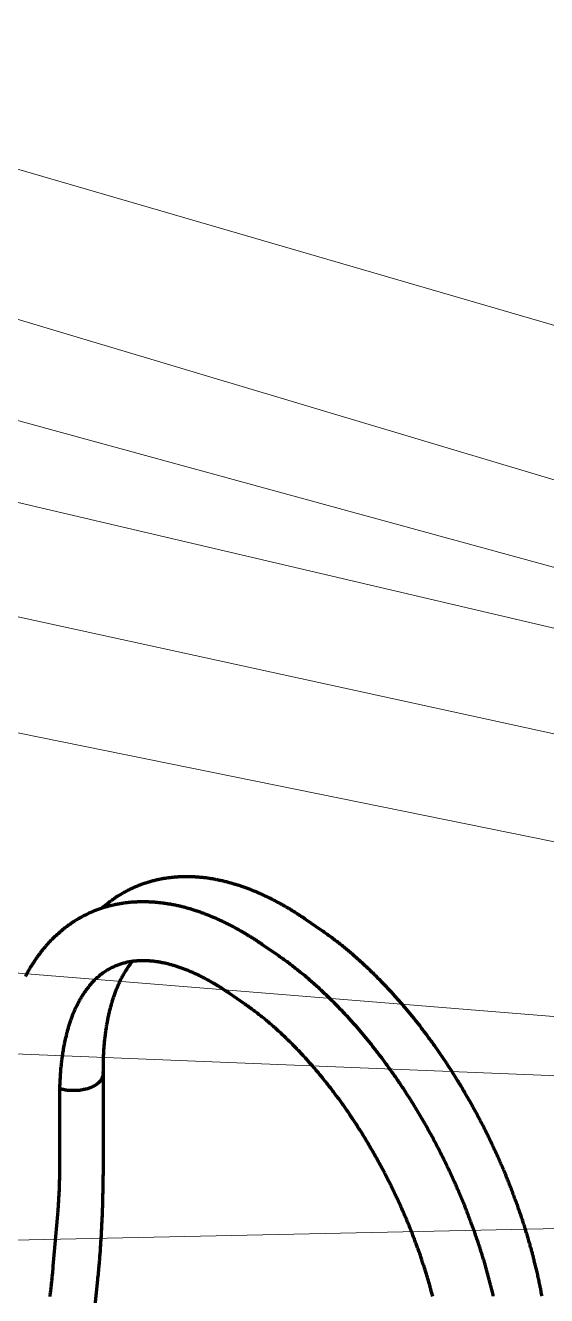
# Model space of a CAD drawing. Header units: millimetres. Extents: x 0 to 841, y 0 to 594.
# Drawn here: x 161.3 to 202.9, y 435 to 536.4 of the extents above; entities that cross this region are included whole.
import ezdxf

# ---------------------------------------------------------------- set-up
doc = ezdxf.new("R2010")
doc.units = ezdxf.units.MM
doc.layers.add('01-VISIBLE', color=7, linetype='CONTINUOUS', lineweight=70)
doc.layers.add('08-FINA', color=5, linetype='CONTINUOUS', lineweight=18)

msp = doc.modelspace()

# ---------------------------------------------------------------- linework, layer by layer
at = {"layer": '01-VISIBLE'}
for p, q in [((184.88, 464.21), (183.68, 465.04)), ((181.42, 462.21), (180.21, 463.04)), ((178.75, 458.34), (177.55, 459.17)), ((167.48, 453.08), (167.48, 452.75)), ((167.48, 452.75), (167.48, 445.24)), ((164.01, 451.08), (164.01, 445.5)), ((163.84, 441.53), (163.49, 437.39)), ((167.04, 436.3), (161.75, 384.44))]:
    msp.add_line(p, q, dxfattribs=at)
for points in [[(183.68, 465.04), (183.61, 465.08), (183.55, 465.13), (183.48, 465.18), (183.41, 465.22), (183.35, 465.26), (183.28, 465.31), (183.21, 465.35), (183.14, 465.4), (183.08, 465.44), (183.01, 465.48), (182.94, 465.53), (182.88, 465.57), (182.81, 465.61), (182.74, 465.66), (182.67, 465.7), (182.6, 465.74), (182.53, 465.78), (182.47, 465.83), (182.4, 465.87), (182.33, 465.91), (182.26, 465.95), (182.19, 465.99), (182.12, 466.03), (182.05, 466.07), (181.98, 466.11), (181.91, 466.15), (181.84, 466.19), (181.77, 466.23), (181.7, 466.27), (181.63, 466.31), (181.56, 466.35), (181.49, 466.39), (181.42, 466.42), (181.35, 466.46), (181.28, 466.5), (181.21, 466.54), (181.14, 466.57), (181.07, 466.61), (180.99, 466.65), (180.92, 466.68), (180.85, 466.72), (180.78, 466.76), (180.71, 466.79), (180.63, 466.83), (180.56, 466.86), (180.49, 466.9), (180.42, 466.93), (180.34, 466.96), (180.27, 467), (180.2, 467.03), (180.13, 467.07), (180.05, 467.1), (179.98, 467.13), (179.91, 467.16), (179.83, 467.19), (179.76, 467.23), (179.68, 467.26), (179.61, 467.29), (179.54, 467.32), (179.46, 467.35), (179.39, 467.38), (179.31, 467.41), (179.24, 467.44), (179.16, 467.47), (179.09, 467.5), (179.01, 467.52), (178.94, 467.55), (178.86, 467.58), (178.79, 467.61), (178.71, 467.63), (178.63, 467.66), (178.56, 467.69), (178.48, 467.71), (178.41, 467.74), (178.33, 467.76), (178.25, 467.79), (178.18, 467.81), (178.1, 467.84), (178.02, 467.86), (177.95, 467.88), (177.87, 467.9), (177.79, 467.93), (177.72, 467.95), (177.64, 467.97), (177.56, 467.99), (177.48, 468.01), (177.41, 468.03), (177.33, 468.05), (177.25, 468.07), (177.17, 468.09), (177.09, 468.11), (177.02, 468.13), (176.94, 468.15), (176.86, 468.16), (176.78, 468.18), (176.7, 468.2), (176.62, 468.21), (176.54, 468.23), (176.47, 468.24), (176.39, 468.26), (176.31, 468.27), (176.23, 468.29), (176.15, 468.3), (176.07, 468.31), (175.99, 468.32), (175.91, 468.34), (175.83, 468.35), (175.75, 468.36), (175.67, 468.37), (175.59, 468.38), (175.51, 468.39), (175.43, 468.4), (175.35, 468.4), (175.27, 468.41), (175.19, 468.42), (175.11, 468.43), (175.03, 468.43), (174.95, 468.44), (174.87, 468.44), (174.79, 468.45), (174.71, 468.45), (174.63, 468.46), (174.55, 468.46), (174.47, 468.46), (174.39, 468.46), (174.31, 468.46), (174.23, 468.47), (174.15, 468.47), (174.07, 468.47), (173.99, 468.47), (173.91, 468.46), (173.83, 468.46), (173.75, 468.46), (173.67, 468.46), (173.59, 468.45), (173.51, 468.45), (173.43, 468.44), (173.35, 468.44), (173.27, 468.43), (173.19, 468.43), (173.11, 468.42), (173.03, 468.41), (172.95, 468.4), (172.87, 468.39), (172.79, 468.38), (172.71, 468.37), (172.63, 468.36), (172.55, 468.35), (172.47, 468.34), (172.39, 468.33), (172.31, 468.32), (172.23, 468.3), (172.15, 468.29), (172.08, 468.27), (172, 468.26), (171.92, 468.24), (171.84, 468.22), (171.76, 468.21), (171.68, 468.19), (171.6, 468.17), (171.53, 468.15), (171.45, 468.13), (171.37, 468.11), (171.29, 468.09), (171.22, 468.07), (171.14, 468.04), (171.06, 468.02), (170.99, 468), (170.91, 467.97), (170.83, 467.95), (170.76, 467.92), (170.68, 467.9), (170.61, 467.87), (170.53, 467.84), (170.45, 467.81), (170.38, 467.79), (170.3, 467.76), (170.23, 467.73), (170.16, 467.7), (170.08, 467.67), (170.01, 467.63), (169.93, 467.6), (169.86, 467.57), (169.79, 467.54), (169.72, 467.5), (169.64, 467.47), (169.57, 467.43), (169.5, 467.4), (169.43, 467.36), (169.36, 467.32), (169.29, 467.28), (169.22, 467.25), (169.14, 467.21), (169.07, 467.17), (169.01, 467.13), (168.94, 467.09), (168.87, 467.05), (168.8, 467), (168.73, 466.96), (168.66, 466.92), (168.59, 466.88), (168.53, 466.83), (168.46, 466.79), (168.39, 466.74), (168.33, 466.7), (168.26, 466.65), (168.2, 466.6), (168.13, 466.56), (168.07, 466.51), (168, 466.46), (167.94, 466.41), (167.88, 466.36), (167.81, 466.31), (167.75, 466.26), (167.69, 466.21), (167.63, 466.16), (167.56, 466.11), (167.5, 466.06), (167.44, 466.01), (167.38, 465.95)], [(180.21, 463.04), (180.15, 463.08), (180.08, 463.13), (180.01, 463.17), (179.95, 463.22), (179.88, 463.26), (179.82, 463.31), (179.75, 463.35), (179.68, 463.4), (179.61, 463.44), (179.55, 463.48), (179.48, 463.53), (179.41, 463.57), (179.34, 463.61), (179.28, 463.66), (179.21, 463.7), (179.14, 463.74), (179.07, 463.78), (179, 463.82), (178.94, 463.87), (178.87, 463.91), (178.8, 463.95), (178.73, 463.99), (178.66, 464.03), (178.59, 464.07), (178.52, 464.11), (178.45, 464.15), (178.38, 464.19), (178.31, 464.23), (178.24, 464.27), (178.17, 464.31), (178.1, 464.35), (178.03, 464.38), (177.96, 464.42), (177.89, 464.46), (177.82, 464.5), (177.75, 464.53), (177.68, 464.57), (177.61, 464.61), (177.54, 464.64), (177.46, 464.68), (177.39, 464.72), (177.32, 464.75), (177.25, 464.79), (177.18, 464.82), (177.1, 464.86), (177.03, 464.89), (176.96, 464.93), (176.89, 464.96), (176.81, 464.99), (176.74, 465.03), (176.67, 465.06), (176.6, 465.09), (176.52, 465.13), (176.45, 465.16), (176.38, 465.19), (176.3, 465.22), (176.23, 465.25), (176.15, 465.28), (176.08, 465.31), (176.01, 465.34), (175.93, 465.37), (175.86, 465.4), (175.78, 465.43), (175.71, 465.46), (175.63, 465.49), (175.56, 465.52), (175.48, 465.55), (175.41, 465.57), (175.33, 465.6), (175.26, 465.63), (175.18, 465.66), (175.11, 465.68), (175.03, 465.71), (174.95, 465.73), (174.88, 465.76), (174.8, 465.78), (174.72, 465.81), (174.65, 465.83), (174.57, 465.85), (174.5, 465.88), (174.42, 465.9), (174.34, 465.92), (174.26, 465.94), (174.19, 465.97), (174.11, 465.99), (174.03, 466.01), (173.96, 466.03), (173.88, 466.05), (173.8, 466.07), (173.72, 466.09), (173.64, 466.11), (173.57, 466.12), (173.49, 466.14), (173.41, 466.16), (173.33, 466.18), (173.25, 466.19), (173.17, 466.21), (173.1, 466.22), (173.02, 466.24), (172.94, 466.25), (172.86, 466.27), (172.78, 466.28), (172.7, 466.29), (172.62, 466.31), (172.54, 466.32), (172.46, 466.33), (172.38, 466.34), (172.31, 466.35), (172.23, 466.36), (172.15, 466.37), (172.07, 466.38), (171.99, 466.39), (171.91, 466.4), (171.83, 466.41), (171.75, 466.42), (171.67, 466.42), (171.59, 466.43), (171.51, 466.44), (171.43, 466.44), (171.35, 466.45), (171.27, 466.45), (171.19, 466.45), (171.11, 466.46), (171.03, 466.46), (170.95, 466.46), (170.87, 466.46), (170.79, 466.47), (170.71, 466.47), (170.63, 466.47), (170.55, 466.47), (170.47, 466.46), (170.39, 466.46), (170.31, 466.46), (170.23, 466.46), (170.15, 466.45), (170.07, 466.45), (169.99, 466.45), (169.91, 466.44), (169.83, 466.43), (169.75, 466.43), (169.67, 466.42), (169.59, 466.41), (169.51, 466.41), (169.43, 466.4), (169.35, 466.39), (169.27, 466.38), (169.19, 466.37), (169.11, 466.36), (169.03, 466.34), (168.95, 466.33), (168.87, 466.32), (168.79, 466.31), (168.72, 466.29), (168.64, 466.28), (168.56, 466.26), (168.48, 466.25), (168.4, 466.23), (168.32, 466.21), (168.24, 466.19), (168.17, 466.18), (168.09, 466.16), (168.01, 466.14), (167.93, 466.12), (167.86, 466.1), (167.78, 466.07), (167.7, 466.05), (167.63, 466.03), (167.55, 466.01), (167.47, 465.98), (167.4, 465.96), (167.32, 465.93), (167.24, 465.91), (167.17, 465.88), (167.09, 465.85), (167.02, 465.82), (166.94, 465.8), (166.87, 465.77), (166.79, 465.74), (166.72, 465.71), (166.65, 465.68), (166.57, 465.65), (166.5, 465.61), (166.43, 465.58), (166.35, 465.55), (166.28, 465.51), (166.21, 465.48), (166.14, 465.44), (166.06, 465.41), (165.99, 465.37), (165.92, 465.34), (165.85, 465.3), (165.78, 465.26), (165.71, 465.22), (165.64, 465.18), (165.57, 465.14), (165.5, 465.1), (165.43, 465.06), (165.36, 465.02), (165.29, 464.98), (165.23, 464.94), (165.16, 464.89), (165.09, 464.85), (165.02, 464.81), (164.96, 464.76), (164.89, 464.72), (164.83, 464.67), (164.76, 464.62), (164.7, 464.58), (164.63, 464.53), (164.57, 464.48), (164.5, 464.43), (164.44, 464.39), (164.38, 464.34), (164.31, 464.29), (164.25, 464.24), (164.19, 464.19), (164.13, 464.13), (164.07, 464.08), (164.01, 464.03), (163.95, 463.98), (163.89, 463.92), (163.83, 463.87), (163.77, 463.82), (163.71, 463.76), (163.65, 463.71), (163.59, 463.65), (163.53, 463.6), (163.48, 463.54), (163.42, 463.48), (163.36, 463.42), (163.31, 463.37), (163.25, 463.31), (163.2, 463.25), (163.14, 463.19), (163.09, 463.13), (163.04, 463.07), (162.98, 463.01), (162.93, 462.95), (162.88, 462.89), (162.83, 462.83), (162.78, 462.77), (162.72, 462.71), (162.67, 462.65), (162.62, 462.58), (162.57, 462.52), (162.53, 462.46), (162.48, 462.39), (162.43, 462.33), (162.38, 462.27), (162.33, 462.2), (162.29, 462.14), (162.24, 462.07), (162.19, 462), (162.15, 461.94), (162.1, 461.87), (162.06, 461.81), (162.01, 461.74), (161.97, 461.67), (161.93, 461.61), (161.88, 461.54), (161.84, 461.47), (161.8, 461.4), (161.76, 461.33), (161.71, 461.27), (161.67, 461.2), (161.63, 461.13), (161.59, 461.06), (161.55, 460.99), (161.51, 460.92), (161.47, 460.85), (161.44, 460.78), (161.4, 460.71), (161.36, 460.64), (161.32, 460.57), (161.29, 460.5)], [(202.49, 434.99), (202.47, 435.09), (202.45, 435.19), (202.43, 435.29), (202.42, 435.39), (202.4, 435.5), (202.38, 435.6), (202.35, 435.7), (202.33, 435.8), (202.31, 435.9), (202.29, 436), (202.27, 436.11), (202.25, 436.21), (202.23, 436.31), (202.21, 436.41), (202.18, 436.51), (202.16, 436.61), (202.14, 436.71), (202.12, 436.81), (202.09, 436.91), (202.07, 437.02), (202.05, 437.12), (202.02, 437.22), (202, 437.32), (201.97, 437.42), (201.95, 437.52), (201.92, 437.62), (201.9, 437.72), (201.87, 437.82), (201.85, 437.92), (201.82, 438.02), (201.8, 438.12), (201.77, 438.22), (201.74, 438.32), (201.72, 438.42), (201.69, 438.52), (201.66, 438.62), (201.64, 438.72), (201.61, 438.82), (201.58, 438.92), (201.55, 439.02), (201.53, 439.12), (201.5, 439.22), (201.47, 439.32), (201.44, 439.42), (201.41, 439.52), (201.38, 439.62), (201.35, 439.72), (201.32, 439.82), (201.29, 439.92), (201.26, 440.02), (201.23, 440.11), (201.2, 440.21), (201.17, 440.31), (201.14, 440.41), (201.11, 440.51), (201.08, 440.61), (201.05, 440.71), (201.02, 440.81), (200.98, 440.9), (200.95, 441), (200.92, 441.1), (200.89, 441.2), (200.85, 441.3), (200.82, 441.4), (200.79, 441.49), (200.75, 441.59), (200.72, 441.69), (200.69, 441.79), (200.65, 441.89), (200.62, 441.98), (200.59, 442.08), (200.55, 442.18), (200.52, 442.28), (200.48, 442.37), (200.45, 442.47), (200.41, 442.57), (200.38, 442.67), (200.34, 442.76), (200.3, 442.86), (200.27, 442.96), (200.23, 443.05), (200.19, 443.15), (200.16, 443.25), (200.12, 443.35), (200.08, 443.44), (200.05, 443.54), (200.01, 443.64), (199.97, 443.73), (199.93, 443.83), (199.9, 443.92), (199.86, 444.02), (199.82, 444.12), (199.78, 444.21), (199.74, 444.31), (199.7, 444.4), (199.66, 444.5), (199.63, 444.6), (199.59, 444.69), (199.55, 444.79), (199.51, 444.88), (199.47, 444.98), (199.43, 445.07), (199.39, 445.17), (199.35, 445.27), (199.3, 445.36), (199.26, 445.46), (199.22, 445.55), (199.18, 445.65), (199.14, 445.74), (199.1, 445.84), (199.06, 445.93), (199.01, 446.02), (198.97, 446.12), (198.93, 446.21), (198.89, 446.31), (198.84, 446.4), (198.8, 446.5), (198.76, 446.59), (198.71, 446.68), (198.67, 446.78), (198.63, 446.87), (198.58, 446.97), (198.54, 447.06), (198.49, 447.15), (198.45, 447.25), (198.41, 447.34), (198.36, 447.43), (198.32, 447.53), (198.27, 447.62), (198.22, 447.71), (198.18, 447.81), (198.13, 447.9), (198.09, 447.99), (198.04, 448.08), (198, 448.18), (197.95, 448.27), (197.9, 448.36), (197.86, 448.45), (197.81, 448.55), (197.76, 448.64), (197.71, 448.73), (197.67, 448.82), (197.62, 448.92), (197.57, 449.01), (197.52, 449.1), (197.47, 449.19), (197.43, 449.28), (197.38, 449.37), (197.33, 449.47), (197.28, 449.56), (197.23, 449.65), (197.18, 449.74), (197.13, 449.83), (197.08, 449.92), (197.03, 450.01), (196.98, 450.1), (196.93, 450.19), (196.88, 450.28), (196.83, 450.37), (196.78, 450.46), (196.73, 450.55), (196.68, 450.64), (196.63, 450.73), (196.58, 450.82), (196.52, 450.91), (196.47, 451), (196.42, 451.09), (196.37, 451.18), (196.32, 451.27), (196.26, 451.36), (196.21, 451.45), (196.16, 451.54), (196.11, 451.63), (196.05, 451.72), (196, 451.81), (195.95, 451.89), (195.89, 451.98), (195.84, 452.07), (195.78, 452.16), (195.73, 452.25), (195.67, 452.34), (195.62, 452.42), (195.57, 452.51), (195.51, 452.6), (195.46, 452.69), (195.4, 452.77), (195.34, 452.86), (195.29, 452.95), (195.23, 453.04), (195.18, 453.12), (195.12, 453.21), (195.06, 453.3), (195.01, 453.38), (194.95, 453.47), (194.89, 453.56), (194.84, 453.64), (194.78, 453.73), (194.72, 453.82), (194.66, 453.9), (194.61, 453.99), (194.55, 454.07), (194.49, 454.16), (194.43, 454.25), (194.37, 454.33), (194.32, 454.42), (194.26, 454.5), (194.2, 454.59), (194.14, 454.67), (194.08, 454.76), (194.02, 454.84), (193.96, 454.93), (193.9, 455.01), (193.84, 455.09), (193.78, 455.18), (193.72, 455.26), (193.66, 455.35), (193.6, 455.43), (193.54, 455.51), (193.47, 455.6), (193.41, 455.68), (193.35, 455.76), (193.29, 455.85), (193.23, 455.93), (193.17, 456.01), (193.1, 456.1), (193.04, 456.18), (192.98, 456.26), (192.91, 456.34), (192.85, 456.42), (192.79, 456.51), (192.73, 456.59), (192.66, 456.67), (192.6, 456.75), (192.53, 456.83), (192.47, 456.91), (192.41, 457), (192.34, 457.08), (192.28, 457.16), (192.21, 457.24), (192.15, 457.32), (192.08, 457.4), (192.02, 457.48), (191.95, 457.56), (191.88, 457.64), (191.82, 457.72), (191.75, 457.8), (191.68, 457.88), (191.62, 457.96), (191.55, 458.04), (191.48, 458.12), (191.42, 458.19), (191.35, 458.27), (191.28, 458.35), (191.21, 458.43), (191.15, 458.51), (191.08, 458.59), (191.01, 458.66), (190.94, 458.74), (190.87, 458.82), (190.8, 458.9), (190.73, 458.97), (190.67, 459.05), (190.6, 459.13), (190.53, 459.2), (190.46, 459.28), (190.39, 459.36), (190.32, 459.43), (190.25, 459.51), (190.17, 459.58), (190.1, 459.66), (190.03, 459.73), (189.96, 459.81), (189.89, 459.88), (189.82, 459.96), (189.75, 460.03), (189.67, 460.11), (189.6, 460.18), (189.53, 460.26), (189.46, 460.33), (189.38, 460.4), (189.31, 460.48), (189.24, 460.55), (189.16, 460.62), (189.09, 460.7), (189.02, 460.77), (188.94, 460.84), (188.87, 460.91), (188.79, 460.99), (188.72, 461.06), (188.64, 461.13), (188.57, 461.2), (188.49, 461.27), (188.42, 461.34), (188.34, 461.41), (188.27, 461.48), (188.19, 461.55), (188.11, 461.62), (188.04, 461.69), (187.96, 461.76), (187.88, 461.83), (187.81, 461.9), (187.73, 461.97), (187.65, 462.04), (187.57, 462.11), (187.5, 462.17), (187.42, 462.24), (187.34, 462.31), (187.26, 462.38), (187.18, 462.44), (187.1, 462.51), (187.02, 462.58), (186.94, 462.64), (186.86, 462.71), (186.78, 462.78), (186.7, 462.84), (186.62, 462.91), (186.54, 462.97), (186.46, 463.04), (186.38, 463.1), (186.3, 463.16), (186.22, 463.23), (186.14, 463.29), (186.05, 463.35), (185.97, 463.42), (185.89, 463.48), (185.81, 463.54), (185.72, 463.61), (185.64, 463.67), (185.56, 463.73), (185.47, 463.79), (185.39, 463.85), (185.31, 463.91), (185.22, 463.97), (185.14, 464.03), (185.05, 464.09), (184.97, 464.15), (184.88, 464.21)], [(198.6, 435.01), (198.58, 435.12), (198.56, 435.22), (198.53, 435.32), (198.51, 435.42), (198.48, 435.52), (198.46, 435.62), (198.43, 435.72), (198.41, 435.82), (198.38, 435.92), (198.36, 436.02), (198.33, 436.12), (198.31, 436.22), (198.28, 436.32), (198.25, 436.42), (198.23, 436.52), (198.2, 436.62), (198.17, 436.72), (198.14, 436.82), (198.12, 436.92), (198.09, 437.02), (198.06, 437.12), (198.03, 437.22), (198, 437.32), (197.97, 437.42), (197.95, 437.52), (197.92, 437.62), (197.89, 437.72), (197.86, 437.82), (197.83, 437.92), (197.8, 438.01), (197.77, 438.11), (197.74, 438.21), (197.71, 438.31), (197.68, 438.41), (197.64, 438.51), (197.61, 438.61), (197.58, 438.71), (197.55, 438.81), (197.52, 438.9), (197.49, 439), (197.45, 439.1), (197.42, 439.2), (197.39, 439.3), (197.36, 439.4), (197.32, 439.49), (197.29, 439.59), (197.26, 439.69), (197.22, 439.79), (197.19, 439.89), (197.15, 439.98), (197.12, 440.08), (197.09, 440.18), (197.05, 440.28), (197.02, 440.37), (196.98, 440.47), (196.95, 440.57), (196.91, 440.67), (196.87, 440.76), (196.84, 440.86), (196.8, 440.96), (196.77, 441.05), (196.73, 441.15), (196.69, 441.25), (196.66, 441.34), (196.62, 441.44), (196.58, 441.54), (196.55, 441.63), (196.51, 441.73), (196.47, 441.83), (196.43, 441.92), (196.39, 442.02), (196.36, 442.12), (196.32, 442.21), (196.28, 442.31), (196.24, 442.4), (196.2, 442.5), (196.16, 442.6), (196.12, 442.69), (196.08, 442.79), (196.04, 442.88), (196, 442.98), (195.96, 443.07), (195.92, 443.17), (195.88, 443.26), (195.84, 443.36), (195.8, 443.46), (195.76, 443.55), (195.72, 443.65), (195.67, 443.74), (195.63, 443.83), (195.59, 443.93), (195.55, 444.02), (195.51, 444.12), (195.46, 444.21), (195.42, 444.31), (195.38, 444.4), (195.34, 444.5), (195.29, 444.59), (195.25, 444.68), (195.21, 444.78), (195.16, 444.87), (195.12, 444.97), (195.07, 445.06), (195.03, 445.15), (194.98, 445.25), (194.94, 445.34), (194.9, 445.43), (194.85, 445.53), (194.81, 445.62), (194.76, 445.71), (194.71, 445.81), (194.67, 445.9), (194.62, 445.99), (194.58, 446.08), (194.53, 446.18), (194.48, 446.27), (194.44, 446.36), (194.39, 446.45), (194.34, 446.55), (194.3, 446.64), (194.25, 446.73), (194.2, 446.82), (194.15, 446.92), (194.11, 447.01), (194.06, 447.1), (194.01, 447.19), (193.96, 447.28), (193.91, 447.37), (193.86, 447.46), (193.82, 447.56), (193.77, 447.65), (193.72, 447.74), (193.67, 447.83), (193.62, 447.92), (193.57, 448.01), (193.52, 448.1), (193.47, 448.19), (193.42, 448.28), (193.37, 448.37), (193.32, 448.46), (193.27, 448.55), (193.21, 448.64), (193.16, 448.73), (193.11, 448.82), (193.06, 448.91), (193.01, 449), (192.96, 449.09), (192.9, 449.18), (192.85, 449.27), (192.8, 449.36), (192.75, 449.45), (192.69, 449.54), (192.64, 449.63), (192.59, 449.72), (192.53, 449.81), (192.48, 449.89), (192.43, 449.98), (192.37, 450.07), (192.32, 450.16), (192.26, 450.25), (192.21, 450.34), (192.16, 450.42), (192.1, 450.51), (192.05, 450.6), (191.99, 450.69), (191.94, 450.77), (191.88, 450.86), (191.82, 450.95), (191.77, 451.04), (191.71, 451.12), (191.66, 451.21), (191.6, 451.3), (191.54, 451.38), (191.49, 451.47), (191.43, 451.56), (191.37, 451.64), (191.32, 451.73), (191.26, 451.82), (191.2, 451.9), (191.14, 451.99), (191.08, 452.07), (191.03, 452.16), (190.97, 452.25), (190.91, 452.33), (190.85, 452.42), (190.79, 452.5), (190.73, 452.59), (190.67, 452.67), (190.61, 452.76), (190.55, 452.84), (190.49, 452.93), (190.43, 453.01), (190.37, 453.09), (190.31, 453.18), (190.25, 453.26), (190.19, 453.35), (190.13, 453.43), (190.07, 453.51), (190.01, 453.6), (189.95, 453.68), (189.89, 453.76), (189.82, 453.85), (189.76, 453.93), (189.7, 454.01), (189.64, 454.1), (189.58, 454.18), (189.51, 454.26), (189.45, 454.34), (189.39, 454.42), (189.32, 454.51), (189.26, 454.59), (189.2, 454.67), (189.13, 454.75), (189.07, 454.83), (189, 454.91), (188.94, 455), (188.88, 455.08), (188.81, 455.16), (188.75, 455.24), (188.68, 455.32), (188.62, 455.4), (188.55, 455.48), (188.48, 455.56), (188.42, 455.64), (188.35, 455.72), (188.29, 455.8), (188.22, 455.88), (188.15, 455.96), (188.09, 456.04), (188.02, 456.12), (187.95, 456.19), (187.88, 456.27), (187.82, 456.35), (187.75, 456.43), (187.68, 456.51), (187.61, 456.59), (187.55, 456.66), (187.48, 456.74), (187.41, 456.82), (187.34, 456.9), (187.27, 456.97), (187.2, 457.05), (187.13, 457.13), (187.06, 457.2), (186.99, 457.28), (186.92, 457.36), (186.85, 457.43), (186.78, 457.51), (186.71, 457.58), (186.64, 457.66), (186.57, 457.73), (186.5, 457.81), (186.43, 457.88), (186.35, 457.96), (186.28, 458.03), (186.21, 458.11), (186.14, 458.18), (186.06, 458.26), (185.99, 458.33), (185.92, 458.4), (185.85, 458.48), (185.77, 458.55), (185.7, 458.62), (185.63, 458.7), (185.55, 458.77), (185.48, 458.84), (185.4, 458.91), (185.33, 458.98), (185.25, 459.06), (185.18, 459.13), (185.1, 459.2), (185.03, 459.27), (184.95, 459.34), (184.88, 459.41), (184.8, 459.48), (184.73, 459.55), (184.65, 459.62), (184.57, 459.69), (184.5, 459.76), (184.42, 459.83), (184.34, 459.9), (184.26, 459.97), (184.19, 460.04), (184.11, 460.11), (184.03, 460.17), (183.95, 460.24), (183.87, 460.31), (183.8, 460.38), (183.72, 460.44), (183.64, 460.51), (183.56, 460.58), (183.48, 460.64), (183.4, 460.71), (183.32, 460.77), (183.24, 460.84), (183.16, 460.91), (183.08, 460.97), (183, 461.04), (182.92, 461.1), (182.83, 461.16), (182.75, 461.23), (182.67, 461.29), (182.59, 461.35), (182.51, 461.42), (182.42, 461.48), (182.34, 461.54), (182.26, 461.6), (182.18, 461.67), (182.09, 461.73), (182.01, 461.79), (181.92, 461.85), (181.84, 461.91), (181.76, 461.97), (181.67, 462.03), (181.59, 462.09), (181.5, 462.15), (181.42, 462.21)], [(177.55, 459.17), (177.48, 459.22), (177.41, 459.26), (177.35, 459.3), (177.28, 459.35), (177.21, 459.39), (177.15, 459.44), (177.08, 459.48), (177.01, 459.53), (176.95, 459.57), (176.88, 459.61), (176.81, 459.65), (176.74, 459.7), (176.67, 459.74), (176.61, 459.78), (176.54, 459.82), (176.47, 459.86), (176.4, 459.9), (176.33, 459.95), (176.26, 459.99), (176.19, 460.03), (176.12, 460.07), (176.05, 460.11), (175.99, 460.14), (175.92, 460.18), (175.85, 460.22), (175.77, 460.26), (175.7, 460.3), (175.63, 460.34), (175.56, 460.37), (175.49, 460.41), (175.42, 460.45), (175.35, 460.48), (175.28, 460.52), (175.21, 460.56), (175.13, 460.59), (175.06, 460.63), (174.99, 460.66), (174.92, 460.69), (174.85, 460.73), (174.77, 460.76), (174.7, 460.79), (174.63, 460.83), (174.55, 460.86), (174.48, 460.89), (174.41, 460.92), (174.33, 460.95), (174.26, 460.98), (174.18, 461.01), (174.11, 461.04), (174.04, 461.07), (173.96, 461.1), (173.89, 461.13), (173.81, 461.15), (173.73, 461.18), (173.66, 461.21), (173.58, 461.23), (173.51, 461.26), (173.43, 461.29), (173.36, 461.31), (173.28, 461.33), (173.2, 461.36), (173.13, 461.38), (173.05, 461.4), (172.97, 461.43), (172.9, 461.45), (172.82, 461.47), (172.74, 461.49), (172.66, 461.51), (172.59, 461.53), (172.51, 461.54), (172.43, 461.56), (172.35, 461.58), (172.27, 461.6), (172.19, 461.61), (172.12, 461.63), (172.04, 461.64), (171.96, 461.65), (171.88, 461.67), (171.8, 461.68), (171.72, 461.69), (171.64, 461.7), (171.56, 461.71), (171.48, 461.72), (171.4, 461.73), (171.32, 461.74), (171.24, 461.74), (171.16, 461.75), (171.08, 461.75), (171, 461.76), (170.92, 461.76), (170.84, 461.76), (170.76, 461.77), (170.68, 461.77), (170.6, 461.77), (170.52, 461.76), (170.44, 461.76), (170.36, 461.76), (170.28, 461.75), (170.2, 461.75), (170.13, 461.74), (170.05, 461.74), (169.97, 461.73), (169.89, 461.72), (169.81, 461.71), (169.73, 461.7), (169.65, 461.68), (169.57, 461.67), (169.49, 461.66), (169.41, 461.64), (169.33, 461.62), (169.26, 461.6), (169.18, 461.58), (169.1, 461.56), (169.03, 461.54), (168.95, 461.52), (168.87, 461.49), (168.8, 461.47), (168.72, 461.44), (168.65, 461.42), (168.57, 461.39), (168.5, 461.36), (168.42, 461.33), (168.35, 461.29), (168.28, 461.26), (168.21, 461.23), (168.13, 461.19), (168.06, 461.15), (167.99, 461.11), (167.92, 461.08), (167.85, 461.03), (167.78, 460.99), (167.72, 460.95), (167.65, 460.91), (167.58, 460.86), (167.52, 460.82), (167.45, 460.77), (167.39, 460.72), (167.32, 460.68), (167.26, 460.63), (167.2, 460.58), (167.14, 460.52), (167.08, 460.47), (167.02, 460.42), (166.96, 460.37), (166.9, 460.31), (166.84, 460.26), (166.78, 460.2), (166.73, 460.14), (166.67, 460.08), (166.62, 460.03), (166.56, 459.97), (166.51, 459.91), (166.46, 459.85), (166.41, 459.79), (166.36, 459.72), (166.31, 459.66), (166.26, 459.6), (166.21, 459.53), (166.16, 459.47), (166.11, 459.41), (166.07, 459.34), (166.02, 459.28), (165.97, 459.21), (165.93, 459.14), (165.89, 459.08), (165.84, 459.01), (165.8, 458.94), (165.76, 458.87), (165.72, 458.8), (165.68, 458.74), (165.64, 458.67), (165.6, 458.6), (165.56, 458.53), (165.52, 458.46), (165.49, 458.38), (165.45, 458.31), (165.41, 458.24), (165.38, 458.17), (165.34, 458.1), (165.31, 458.03), (165.27, 457.95), (165.24, 457.88), (165.21, 457.81), (165.18, 457.73), (165.15, 457.66), (165.11, 457.59), (165.08, 457.51), (165.05, 457.44), (165.03, 457.36), (165, 457.29), (164.97, 457.21), (164.94, 457.14), (164.91, 457.06), (164.89, 456.99), (164.86, 456.91), (164.84, 456.84), (164.81, 456.76), (164.79, 456.68), (164.76, 456.61), (164.74, 456.53), (164.71, 456.46), (164.69, 456.38), (164.67, 456.3), (164.65, 456.22), (164.63, 456.15), (164.61, 456.07), (164.58, 455.99), (164.56, 455.92), (164.55, 455.84), (164.53, 455.76), (164.51, 455.68), (164.49, 455.6), (164.47, 455.53), (164.45, 455.45), (164.44, 455.37), (164.42, 455.29), (164.4, 455.21), (164.39, 455.14), (164.37, 455.06), (164.36, 454.98), (164.34, 454.9), (164.33, 454.82), (164.31, 454.74), (164.3, 454.66), (164.29, 454.58), (164.27, 454.51), (164.26, 454.43), (164.25, 454.35), (164.24, 454.27), (164.22, 454.19), (164.21, 454.11), (164.2, 454.03), (164.19, 453.95), (164.18, 453.87), (164.17, 453.79), (164.16, 453.71), (164.15, 453.63), (164.14, 453.55), (164.13, 453.47), (164.13, 453.4), (164.12, 453.32), (164.11, 453.24), (164.1, 453.16), (164.1, 453.08), (164.09, 453), (164.08, 452.92), (164.08, 452.84), (164.07, 452.76), (164.06, 452.68), (164.06, 452.6), (164.05, 452.52), (164.05, 452.44), (164.05, 452.36), (164.04, 452.28), (164.04, 452.2), (164.03, 452.12), (164.03, 452.04), (164.03, 451.96), (164.03, 451.88), (164.02, 451.8), (164.02, 451.72), (164.02, 451.64), (164.02, 451.56), (164.02, 451.48), (164.01, 451.4), (164.01, 451.32), (164.01, 451.24), (164.01, 451.16), (164.01, 451.08)], [(169.81, 461.71), (169.76, 461.64), (169.71, 461.58), (169.66, 461.52), (169.61, 461.45), (169.56, 461.39), (169.52, 461.32), (169.47, 461.26), (169.43, 461.19), (169.38, 461.12), (169.34, 461.05), (169.29, 460.99), (169.25, 460.92), (169.21, 460.85), (169.17, 460.78), (169.13, 460.71), (169.09, 460.64), (169.05, 460.57), (169.01, 460.5), (168.97, 460.43), (168.94, 460.36), (168.9, 460.29), (168.86, 460.21), (168.83, 460.14), (168.79, 460.07), (168.76, 460), (168.73, 459.92), (168.69, 459.85), (168.66, 459.77), (168.63, 459.7), (168.6, 459.63), (168.57, 459.55), (168.54, 459.48), (168.51, 459.4), (168.48, 459.33), (168.45, 459.25), (168.42, 459.18), (168.39, 459.1), (168.37, 459.03), (168.34, 458.95), (168.31, 458.87), (168.29, 458.8), (168.26, 458.72), (168.24, 458.64), (168.21, 458.57), (168.19, 458.49), (168.17, 458.41), (168.14, 458.34), (168.12, 458.26), (168.1, 458.18), (168.08, 458.1), (168.06, 458.02), (168.04, 457.95), (168.02, 457.87), (168, 457.79), (167.98, 457.71), (167.96, 457.63), (167.94, 457.56), (167.92, 457.48), (167.91, 457.4), (167.89, 457.32), (167.87, 457.24), (167.86, 457.16), (167.84, 457.08), (167.83, 457), (167.81, 456.92), (167.8, 456.85), (167.78, 456.77), (167.77, 456.69), (167.75, 456.61), (167.74, 456.53), (167.73, 456.45), (167.72, 456.37), (167.7, 456.29), (167.69, 456.21), (167.68, 456.13), (167.67, 456.05), (167.66, 455.97), (167.65, 455.89), (167.64, 455.81), (167.63, 455.73), (167.62, 455.65), (167.61, 455.57), (167.6, 455.49), (167.59, 455.41), (167.58, 455.33), (167.58, 455.25), (167.57, 455.17), (167.56, 455.09), (167.55, 455.01), (167.55, 454.93), (167.54, 454.85), (167.54, 454.77), (167.53, 454.69), (167.53, 454.61), (167.52, 454.53), (167.52, 454.45), (167.51, 454.37), (167.51, 454.29), (167.5, 454.21), (167.5, 454.13), (167.5, 454.05), (167.49, 453.96), (167.49, 453.88), (167.49, 453.8), (167.49, 453.72), (167.48, 453.64), (167.48, 453.56), (167.48, 453.48), (167.48, 453.4), (167.48, 453.32), (167.48, 453.24), (167.48, 453.16), (167.48, 453.08)], [(193.77, 434.97), (193.75, 435.06), (193.73, 435.15), (193.7, 435.24), (193.68, 435.33), (193.66, 435.42), (193.63, 435.51), (193.61, 435.6), (193.58, 435.68), (193.56, 435.77), (193.53, 435.86), (193.51, 435.95), (193.48, 436.04), (193.46, 436.13), (193.43, 436.22), (193.4, 436.3), (193.38, 436.39), (193.35, 436.48), (193.32, 436.57), (193.3, 436.66), (193.27, 436.75), (193.24, 436.83), (193.22, 436.92), (193.19, 437.01), (193.16, 437.1), (193.13, 437.19), (193.11, 437.27), (193.08, 437.36), (193.05, 437.45), (193.02, 437.54), (192.99, 437.62), (192.96, 437.71), (192.93, 437.8), (192.9, 437.89), (192.88, 437.97), (192.85, 438.06), (192.82, 438.15), (192.79, 438.24), (192.76, 438.32), (192.73, 438.41), (192.69, 438.5), (192.66, 438.58), (192.63, 438.67), (192.6, 438.76), (192.57, 438.85), (192.54, 438.93), (192.51, 439.02), (192.48, 439.1), (192.44, 439.19), (192.41, 439.28), (192.38, 439.36), (192.35, 439.45), (192.32, 439.54), (192.28, 439.62), (192.25, 439.71), (192.22, 439.8), (192.18, 439.88), (192.15, 439.97), (192.12, 440.05), (192.08, 440.14), (192.05, 440.22), (192.02, 440.31), (191.98, 440.4), (191.95, 440.48), (191.91, 440.57), (191.88, 440.65), (191.84, 440.74), (191.81, 440.82), (191.77, 440.91), (191.74, 440.99), (191.7, 441.08), (191.67, 441.16), (191.63, 441.25), (191.59, 441.33), (191.56, 441.42), (191.52, 441.5), (191.49, 441.59), (191.45, 441.67), (191.41, 441.76), (191.37, 441.84), (191.34, 441.93), (191.3, 442.01), (191.26, 442.09), (191.23, 442.18), (191.19, 442.26), (191.15, 442.35), (191.11, 442.43), (191.07, 442.51), (191.04, 442.6), (191, 442.68), (190.96, 442.77), (190.92, 442.85), (190.88, 442.93), (190.84, 443.02), (190.8, 443.1), (190.76, 443.18), (190.72, 443.27), (190.68, 443.35), (190.64, 443.43), (190.6, 443.52), (190.56, 443.6), (190.52, 443.68), (190.48, 443.76), (190.44, 443.85), (190.4, 443.93), (190.36, 444.01), (190.32, 444.09), (190.28, 444.18), (190.23, 444.26), (190.19, 444.34), (190.15, 444.42), (190.11, 444.51), (190.07, 444.59), (190.02, 444.67), (189.98, 444.75), (189.94, 444.83), (189.9, 444.91), (189.85, 445), (189.81, 445.08), (189.77, 445.16), (189.72, 445.24), (189.68, 445.32), (189.64, 445.4), (189.59, 445.48), (189.55, 445.57), (189.5, 445.65), (189.46, 445.73), (189.42, 445.81), (189.37, 445.89), (189.33, 445.97), (189.28, 446.05), (189.24, 446.13), (189.19, 446.21), (189.15, 446.29), (189.1, 446.37), (189.05, 446.45), (189.01, 446.53), (188.96, 446.61), (188.92, 446.69), (188.87, 446.77), (188.82, 446.85), (188.78, 446.93), (188.73, 447.01), (188.68, 447.09), (188.64, 447.17), (188.59, 447.25), (188.54, 447.33), (188.49, 447.4), (188.45, 447.48), (188.4, 447.56), (188.35, 447.64), (188.3, 447.72), (188.25, 447.8), (188.2, 447.88), (188.16, 447.95), (188.11, 448.03), (188.06, 448.11), (188.01, 448.19), (187.96, 448.27), (187.91, 448.34), (187.86, 448.42), (187.81, 448.5), (187.76, 448.58), (187.71, 448.66), (187.66, 448.73), (187.61, 448.81), (187.56, 448.89), (187.51, 448.96), (187.46, 449.04), (187.41, 449.12), (187.36, 449.19), (187.31, 449.27), (187.25, 449.35), (187.2, 449.42), (187.15, 449.5), (187.1, 449.58), (187.05, 449.65), (186.99, 449.73), (186.94, 449.8), (186.89, 449.88), (186.84, 449.96), (186.78, 450.03), (186.73, 450.11), (186.68, 450.18), (186.62, 450.26), (186.57, 450.33), (186.52, 450.41), (186.46, 450.48), (186.41, 450.56), (186.36, 450.63), (186.3, 450.71), (186.25, 450.78), (186.19, 450.85), (186.14, 450.93), (186.08, 451), (186.03, 451.08), (185.97, 451.15), (185.92, 451.22), (185.86, 451.3), (185.81, 451.37), (185.75, 451.44), (185.69, 451.52), (185.64, 451.59), (185.58, 451.66), (185.52, 451.74), (185.47, 451.81), (185.41, 451.88), (185.35, 451.95), (185.3, 452.03), (185.24, 452.1), (185.18, 452.17), (185.12, 452.24), (185.07, 452.31), (185.01, 452.39), (184.95, 452.46), (184.89, 452.53), (184.83, 452.6), (184.77, 452.67), (184.72, 452.74), (184.66, 452.81), (184.6, 452.88), (184.54, 452.95), (184.48, 453.02), (184.42, 453.09), (184.36, 453.16), (184.3, 453.23), (184.24, 453.3), (184.18, 453.37), (184.12, 453.44), (184.06, 453.51), (184, 453.58), (183.93, 453.65), (183.87, 453.72), (183.81, 453.79), (183.75, 453.86), (183.69, 453.93), (183.63, 453.99), (183.56, 454.06), (183.5, 454.13), (183.44, 454.2), (183.38, 454.27), (183.31, 454.33), (183.25, 454.4), (183.19, 454.47), (183.12, 454.54), (183.06, 454.6), (183, 454.67), (182.93, 454.73), (182.87, 454.8), (182.81, 454.87), (182.74, 454.93), (182.68, 455), (182.61, 455.06), (182.55, 455.13), (182.48, 455.2), (182.42, 455.26), (182.35, 455.33), (182.28, 455.39), (182.22, 455.45), (182.15, 455.52), (182.09, 455.58), (182.02, 455.65), (181.95, 455.71), (181.89, 455.77), (181.82, 455.84), (181.75, 455.9), (181.68, 455.96), (181.62, 456.03), (181.55, 456.09), (181.48, 456.15), (181.41, 456.21), (181.34, 456.27), (181.28, 456.34), (181.21, 456.4), (181.14, 456.46), (181.07, 456.52), (181, 456.58), (180.93, 456.64), (180.86, 456.7), (180.79, 456.76), (180.72, 456.82), (180.65, 456.88), (180.58, 456.94), (180.51, 457), (180.44, 457.06), (180.37, 457.12), (180.3, 457.18), (180.22, 457.23), (180.15, 457.29), (180.08, 457.35), (180.01, 457.41), (179.94, 457.46), (179.86, 457.52), (179.79, 457.58), (179.72, 457.63), (179.64, 457.69), (179.57, 457.75), (179.5, 457.8), (179.42, 457.86), (179.35, 457.91), (179.28, 457.97), (179.2, 458.02), (179.13, 458.07), (179.05, 458.13), (178.98, 458.18), (178.9, 458.23), (178.82, 458.29), (178.75, 458.34)], [(167.48, 452.75), (167.47, 452.67), (167.46, 452.59), (167.44, 452.52), (167.41, 452.44), (167.38, 452.37), (167.34, 452.3), (167.3, 452.23), (167.25, 452.17), (167.19, 452.11), (167.14, 452.05), (167.08, 452), (167.02, 451.95), (166.95, 451.9), (166.89, 451.85), (166.82, 451.81), (166.75, 451.77), (166.68, 451.73), (166.61, 451.7), (166.53, 451.66), (166.46, 451.63), (166.38, 451.61), (166.31, 451.58), (166.23, 451.55), (166.15, 451.53), (166.08, 451.51), (166, 451.49), (165.92, 451.48), (165.84, 451.46), (165.76, 451.45), (165.68, 451.43), (165.6, 451.42), (165.52, 451.42), (165.44, 451.41), (165.36, 451.4), (165.28, 451.4), (165.2, 451.4), (165.12, 451.4), (165.04, 451.4), (164.96, 451.4), (164.88, 451.4), (164.8, 451.41), (164.72, 451.42), (164.64, 451.42), (164.56, 451.44), (164.48, 451.45), (164.41, 451.46), (164.33, 451.48), (164.25, 451.49), (164.17, 451.51), (164.09, 451.53), (164.02, 451.56)], [(167.48, 452.75), (167.47, 452.67), (167.46, 452.59), (167.44, 452.52), (167.41, 452.44), (167.38, 452.37), (167.34, 452.3), (167.3, 452.23), (167.25, 452.17), (167.19, 452.11), (167.14, 452.05), (167.08, 452), (167.02, 451.95), (166.95, 451.9), (166.89, 451.85), (166.82, 451.81), (166.75, 451.77), (166.68, 451.73), (166.61, 451.7), (166.53, 451.66), (166.46, 451.63), (166.38, 451.61), (166.31, 451.58), (166.23, 451.55), (166.15, 451.53), (166.08, 451.51), (166, 451.49), (165.92, 451.48), (165.84, 451.46), (165.76, 451.45), (165.68, 451.43), (165.6, 451.42), (165.52, 451.42), (165.44, 451.41), (165.36, 451.4), (165.28, 451.4), (165.2, 451.4), (165.12, 451.4), (165.04, 451.4), (164.96, 451.4), (164.88, 451.4), (164.8, 451.41), (164.72, 451.42), (164.64, 451.42), (164.56, 451.44), (164.48, 451.45), (164.41, 451.46), (164.33, 451.48), (164.25, 451.49), (164.17, 451.51), (164.09, 451.53), (164.02, 451.56)], [(167.46, 452.92), (167.47, 452.89), (167.47, 452.86), (167.47, 452.83), (167.48, 452.81), (167.48, 452.78), (167.48, 452.75)], [(164.01, 445.5), (164.01, 445.42), (164.01, 445.34), (164.01, 445.26), (164.01, 445.18), (164.01, 445.1), (164.01, 445.02), (164.01, 444.93), (164.01, 444.85), (164.01, 444.77), (164.01, 444.69), (164, 444.61), (164, 444.53), (164, 444.45), (164, 444.37), (164, 444.28), (163.99, 444.2), (163.99, 444.12), (163.99, 444.04), (163.99, 443.96), (163.99, 443.88), (163.98, 443.8), (163.98, 443.72), (163.98, 443.64), (163.97, 443.55), (163.97, 443.47), (163.97, 443.39), (163.96, 443.31), (163.96, 443.23), (163.95, 443.15), (163.95, 443.07), (163.95, 442.99), (163.94, 442.91), (163.94, 442.82), (163.93, 442.74), (163.93, 442.66), (163.92, 442.58), (163.92, 442.5), (163.91, 442.42), (163.91, 442.34), (163.9, 442.26), (163.9, 442.18), (163.89, 442.1), (163.88, 442.01), (163.88, 441.93), (163.87, 441.85), (163.87, 441.77), (163.86, 441.69), (163.85, 441.61), (163.84, 441.53)], [(167.48, 445.24), (167.48, 445.16), (167.48, 445.08), (167.48, 445), (167.48, 444.92), (167.48, 444.84), (167.48, 444.76), (167.48, 444.68), (167.47, 444.6), (167.47, 444.51), (167.47, 444.43), (167.47, 444.35), (167.47, 444.27), (167.47, 444.19), (167.47, 444.11), (167.47, 444.03), (167.47, 443.95), (167.47, 443.87), (167.47, 443.79), (167.46, 443.71), (167.46, 443.63), (167.46, 443.55), (167.46, 443.47), (167.46, 443.39), (167.46, 443.3), (167.46, 443.22), (167.45, 443.14), (167.45, 443.06), (167.45, 442.98), (167.45, 442.9), (167.45, 442.82), (167.44, 442.74), (167.44, 442.66), (167.44, 442.58), (167.44, 442.5), (167.44, 442.42), (167.43, 442.34), (167.43, 442.26), (167.43, 442.18), (167.43, 442.1), (167.42, 442.01), (167.42, 441.93), (167.42, 441.85), (167.41, 441.77), (167.41, 441.69), (167.41, 441.61), (167.4, 441.53), (167.4, 441.45), (167.4, 441.37), (167.39, 441.29), (167.39, 441.21), (167.39, 441.13), (167.38, 441.05), (167.38, 440.97), (167.38, 440.89), (167.37, 440.81), (167.37, 440.73), (167.37, 440.64), (167.36, 440.56), (167.36, 440.48), (167.35, 440.4), (167.35, 440.32), (167.34, 440.24), (167.34, 440.16), (167.34, 440.08), (167.33, 440), (167.33, 439.92), (167.32, 439.84), (167.32, 439.76), (167.31, 439.68), (167.31, 439.6), (167.3, 439.52), (167.3, 439.44), (167.29, 439.36), (167.29, 439.28), (167.28, 439.2), (167.28, 439.11), (167.27, 439.03), (167.26, 438.95), (167.26, 438.87), (167.25, 438.79), (167.25, 438.71), (167.24, 438.63), (167.24, 438.55), (167.23, 438.47), (167.22, 438.39), (167.22, 438.31), (167.21, 438.23), (167.21, 438.15), (167.2, 438.07), (167.19, 437.99), (167.19, 437.91), (167.18, 437.83), (167.17, 437.75), (167.17, 437.67), (167.16, 437.59), (167.15, 437.51), (167.15, 437.43), (167.14, 437.35), (167.13, 437.27), (167.12, 437.18), (167.12, 437.1), (167.11, 437.02), (167.1, 436.94), (167.09, 436.86), (167.09, 436.78), (167.08, 436.7), (167.07, 436.62), (167.06, 436.54), (167.05, 436.46), (167.05, 436.38), (167.04, 436.3)], [(163.49, 437.39), (163.48, 437.31), (163.47, 437.23), (163.47, 437.15), (163.46, 437.07), (163.45, 436.99), (163.44, 436.91), (163.44, 436.83), (163.43, 436.74), (163.42, 436.66), (163.41, 436.58), (163.4, 436.5), (163.4, 436.42), (163.39, 436.34), (163.38, 436.26), (163.37, 436.18), (163.36, 436.1), (163.35, 436.02), (163.35, 435.94), (163.34, 435.86), (163.33, 435.78), (163.32, 435.7), (163.31, 435.62), (163.3, 435.54), (163.29, 435.46), (163.28, 435.38), (163.27, 435.3), (163.26, 435.22), (163.25, 435.14), (163.24, 435.06), (163.23, 434.98)]]:
    msp.add_lwpolyline(points, dxfattribs=at)
at = {"layer": '08-FINA'}
for p, q in [((51.32, 556.74), (309.49, 481.61)), ((51.31, 545.71), (318.99, 465.51)), ((51.34, 534.81), (323.3, 460.32)), ((51.38, 523.97), (315.8, 461.94)), ((51.4, 513.04), (312.4, 456.12)), ((51.41, 502.11), (300.3, 451.61)), ((51.49, 469.64), (318, 448.02)), ((51.5, 458.82), (312.2, 448.12)), ((51.5, 437.1), (314.7, 442.82))]:
    msp.add_line(p, q, dxfattribs=at)

doc.saveas('drawing.dxf')
